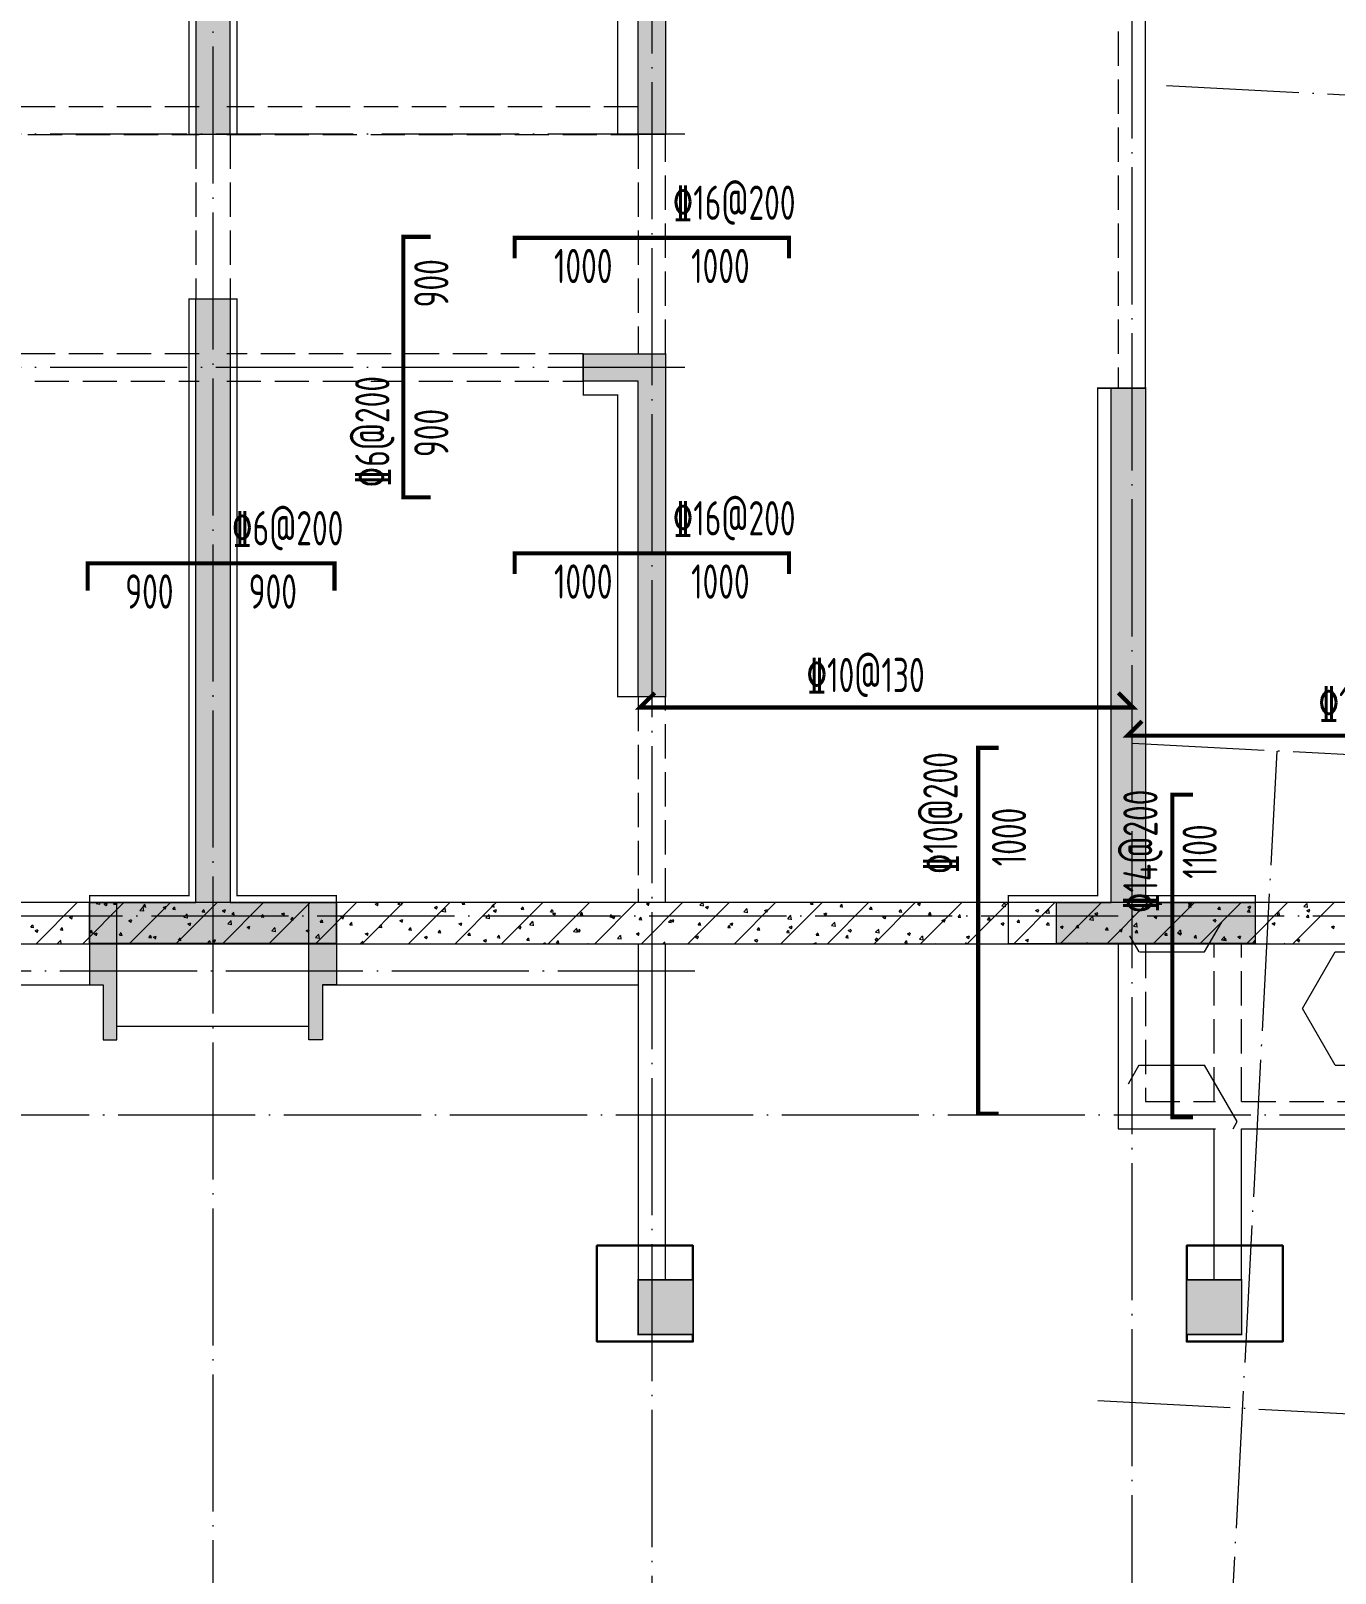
# Model space of a CAD drawing. Extents: x 5874492 to 7194610, y -939842 to -279257.
# Drawn here: x 6630483 to 6639994, y -458196 to -446953 of the extents above; entities that cross this region are included whole.
import ezdxf
from ezdxf.enums import TextEntityAlignment as Align

# ---------------------------------------------------------------- set-up
doc = ezdxf.new("R2010")
doc.units = 0
doc.header["$LTSCALE"] = 1000
doc.linetypes.add('DASH', pattern=[0.35, 0.25, -0.1])
doc.linetypes.add('DOTE', pattern=[2.42, 2, -0.2, 0.02, -0.2])
for name, color, linetype, lineweight in [('A-平面-屋面线', 40, 'Continuous', 30), ('A-轴线-塔楼', 1, 'DOTE', 9), ('A-轴线-隔墙', 41, 'DOTE', 9), ('S-基础-DQ', 6, 'Continuous', 20), ('S-基础-HATCH', 251, 'Continuous', 20), ('S-墙柱-HATCH', 251, 'Continuous', 20), ('S-墙柱-WALL', 6, 'Continuous', 20), ('S-大样-HATCH', 251, 'Continuous', 20), ('S-大样-实线', 2, 'Continuous', 20), ('S-板-BEAM', 4, 'DASH', 20), ('S-板-BEAM-CON', 2, 'Continuous', 20), ('S-板-COLU', 50, 'DASH', 20), ('S-板-板面填充', 251, 'Continuous', 20), ('S-板-楼板正筋', 107, 'Continuous', 20), ('S-板-楼板正筋文字', 107, 'Continuous', 20), ('S-板-楼板负筋', 1, 'Continuous', 20), ('S-板-楼板负筋文字', 7, 'Continuous', 20), ('S-板-模板线条', 140, 'Continuous', 20)]:
    doc.layers.add(name, color=color, linetype=linetype, lineweight=lineweight)
doc.styles.add('TSSD_Rein', font='tssdeng.shx', dxfattribs={"width": 0.7, "bigfont": 'hztxt.shx'})
doc.styles.add('样式 1', font='tssdeng.shx', dxfattribs={"width": 0.7, "bigfont": 'tssdchn.shx'})

# ---------------------------------------------------------------- blocks, each defined once
blk = doc.blocks.new('ndgfjhgkjhk')
at = {"layer": 'A-平面-屋面线', "ltscale": 0.2}
for points in [[(6637895, -532105), (6637895, -531855), (6637195, -531855), (6637195, -532555), (6637895, -532555), (6637895, -532505)], [(6641495, -532105), (6641495, -531855), (6642195, -531855), (6642195, -532555), (6641523, -532555), (6641495, -532555), (6641495, -532505)]]:
    blk.add_lwpolyline(points, dxfattribs=at)
at = {"layer": 'S-板-BEAM'}
for p, q in [((6640995, -521955), (6640995, -525605)), ((6634295, -523555), (6631295, -523555)), ((6637495, -523555), (6634495, -523555)), ((6631295, -523755), (6634295, -523755)), ((6634270, -523755), (6634270, -524955)), ((6634495, -523755), (6637495, -523755)), ((6634520, -523755), (6634520, -524955)), ((6637495, -523755), (6637495, -525355)), ((6637695, -525355), (6637695, -523755)), ((6634295, -525355), (6631695, -525355)), ((6637095, -525355), (6634495, -525355)), ((6631695, -525555), (6634295, -525555)), ((6634495, -525555), (6637095, -525555)), ((6637495, -527855), (6637495, -529355)), ((6637695, -529355), (6637695, -527855)), ((6637695, -529355), (6637695, -529355)), ((6641695, -530805), (6641695, -529655)), ((6641895, -530805), (6641895, -529655))]:
    blk.add_line(p, q, dxfattribs=at)
at = {"layer": 'S-板-BEAM', "elevation": 0}
for points in [[(6641195, -529655), (6641195, -530805), (6641705, -530805)], [(6641895, -530805), (6645095, -530805)]]:
    blk.add_lwpolyline(points, dxfattribs=at)
at = {"layer": 'S-板-BEAM-CON'}
for p, q in [((6641195, -525605), (6641195, -521955)), ((6637495, -529655), (6637495, -532105)), ((6637695, -532105), (6637695, -529655)), ((6641695, -532105), (6641695, -531005)), ((6641895, -532105), (6641895, -531005))]:
    blk.add_line(p, q, dxfattribs=at)
at = {"layer": 'S-板-BEAM-CON', "elevation": 0}
for points in [[(6640995, -529655), (6640995, -531005), (6641705, -531005)], [(6641895, -531005), (6645095, -531005), (6645095, -532915)]]:
    blk.add_lwpolyline(points, dxfattribs=at)
at = {"layer": 'S-板-模板线条', "ltscale": 0.5}
for p, q in [((6631295, -529955), (6633595, -529955)), ((6635195, -529955), (6637495, -529955)), ((6633695, -530255), (6635095, -530255))]:
    blk.add_line(p, q, dxfattribs=at)
blk = doc.blocks.new('ZHOUWANG2')
at = {"layer": 'A-轴线-塔楼', "linetype": 'DOTE', "ltscale": 0.5}
for p, q in [((197846, 135010), (197846, 108021)), ((204546, 126870), (204546, 108021)), ((201046, 125070), (201046, 107175)), ((201288, 122270), (180502, 122270)), ((201288, 120570), (180502, 120570)), ((227437, 116570), (165262, 116570))]:
    blk.add_line(p, q, dxfattribs=at)
at = {"layer": 'A-轴线-塔楼', "ltscale": 0.5}
for p, q in [((222680, 121687), (204800, 122623)), ((222429, 116894), (204550, 117829)), ((205245, 110900), (205605, 117774)), ((222179, 112100), (204299, 113036))]:
    blk.add_line(p, q, dxfattribs=at)
at = {"layer": 'A-轴线-隔墙', "ltscale": 0.5}
for p, q in [((201288, 122270), (180502, 122270)), ((201360, 116170), (165262, 116170)), ((209044, 115120), (165262, 115120))]:
    blk.add_line(p, q, dxfattribs=at)
blk = doc.blocks.new('sfdgjhgfhgkjhk')
at = {"layer": 'S-基础-DQ'}
for points in [[(6945492, 358792), (6945492, 356336), (6963809, 356336), (6963809, 354236), (6966809, 354236), (6966809, 354586), (6971909, 354586), (6971909, 347036), (6977909, 347036), (6977909, 339686), (6931592, 339686), (6931592, 336294)], [(6931892, 336294), (6931892, 339386), (6978209, 339386), (6978209, 347336), (6972209, 347336), (6972209, 354886), (6966509, 354886), (6966509, 354536), (6964109, 354536), (6964109, 356636), (6945792, 356636), (6945792, 358792)]]:
    blk.add_lwpolyline(points, dxfattribs=at)
at = {"layer": 'S-基础-HATCH'}
for p, q in [((6959920, 339386), (6960220, 339686)), ((6960001, 339685), (6960001, 339686)), ((6960260, 339386), (6960560, 339686)), ((6960357, 339679), (6960364, 339686)), ((6960357, 339679), (6960383, 339675)), ((6960384, 339672), (6960382, 339686)), ((6960416, 339675), (6960437, 339683)), ((6960416, 339675), (6960431, 339665)), ((6960432, 339661), (6960438, 339680)), ((6960485, 339675), (6960495, 339686)), ((6960485, 339675), (6960503, 339673)), ((6960504, 339670), (6960501, 339686)), ((6960599, 339386), (6960899, 339686)), ((6960701, 339656), (6960715, 339673)), ((6960719, 339651), (6960716, 339670)), ((6960939, 339386), (6961239, 339686)), ((6961278, 339386), (6961578, 339686)), ((6961617, 339386), (6961917, 339686)), ((6961957, 339386), (6962257, 339686)), ((6961977, 339686), (6961977, 339686)), ((6962296, 339386), (6962596, 339686)), ((6962393, 339675), (6962414, 339684)), ((6962393, 339675), (6962408, 339665)), ((6962409, 339662), (6962415, 339680)), ((6962558, 339673), (6962571, 339686)), ((6962558, 339673), (6962585, 339669)), ((6962586, 339666), (6962583, 339686)), ((6962636, 339386), (6962936, 339686)), ((6962975, 339386), (6963275, 339686)), ((6963026, 339675), (6963036, 339686)), ((6963026, 339675), (6963044, 339673)), ((6963045, 339670), (6963042, 339686)), ((6963241, 339656), (6963256, 339673)), ((6963260, 339651), (6963256, 339670)), ((6963314, 339386), (6963614, 339686)), ((6963654, 339386), (6963954, 339686)), ((6963993, 339386), (6964293, 339686)), ((6964333, 339386), (6964633, 339686)), ((6964370, 339676), (6964391, 339684)), ((6964370, 339676), (6964385, 339666)), ((6964385, 339663), (6964391, 339681)), ((6964672, 339386), (6964972, 339686)), ((6964760, 339668), (6964778, 339686)), ((6964760, 339668), (6964786, 339663)), ((6964787, 339661), (6964784, 339686)), ((6965012, 339386), (6965312, 339686)), ((6965351, 339386), (6965651, 339686)), ((6965566, 339674), (6965576, 339686)), ((6965566, 339674), (6965584, 339673)), ((6965585, 339670), (6965582, 339686)), ((6965690, 339386), (6965990, 339686)), ((6965782, 339656), (6965796, 339673)), ((6965800, 339651), (6965797, 339669)), ((6966030, 339386), (6966330, 339686)), ((6966346, 339677), (6966367, 339685)), ((6966346, 339677), (6966361, 339667)), ((6966362, 339663), (6966368, 339682)), ((6966369, 339386), (6966669, 339686)), ((6966709, 339386), (6967009, 339686)), ((6966961, 339662), (6966984, 339686)), ((6966988, 339655), (6966985, 339683)), ((6967048, 339386), (6967348, 339686)), ((6967387, 339386), (6967687, 339686)), ((6967727, 339386), (6968027, 339686)), ((6968066, 339386), (6968366, 339686)), ((6968107, 339674), (6968117, 339686)), ((6968107, 339674), (6968125, 339673)), ((6968126, 339669), (6968122, 339686)), ((6968322, 339655), (6968337, 339673)), ((6968323, 339677), (6968344, 339686)), ((6968323, 339677), (6968338, 339667)), ((6968341, 339650), (6968337, 339669)), ((6968338, 339664), (6968345, 339682)), ((6968406, 339386), (6968706, 339686)), ((6968745, 339386), (6969045, 339686)), ((6969084, 339386), (6969384, 339686)), ((6969163, 339656), (6969186, 339680)), ((6969190, 339649), (6969187, 339678)), ((6960164, 339578), (6960185, 339586)), ((6960164, 339578), (6960179, 339568)), ((6960180, 339565), (6960186, 339583)), ((6960595, 339554), (6960616, 339562)), ((6960595, 339554), (6960610, 339544)), ((6960611, 339541), (6960617, 339559)), ((6960677, 339629), (6960700, 339654)), ((6960677, 339629), (6960704, 339625)), ((6960701, 339656), (6960719, 339655)), ((6960704, 339622), (6960701, 339651)), ((6960847, 339651), (6960868, 339659)), ((6960847, 339651), (6960862, 339641)), ((6960863, 339637), (6960869, 339656)), ((6960916, 339637), (6960930, 339655)), ((6960916, 339637), (6960934, 339636)), ((6960934, 339632), (6960931, 339651)), ((6960997, 339580), (6961021, 339604)), ((6960997, 339580), (6961024, 339575)), ((6961024, 339573), (6961021, 339601)), ((6961131, 339618), (6961145, 339636)), ((6961131, 339618), (6961149, 339617)), ((6961150, 339614), (6961146, 339632)), ((6961279, 339627), (6961300, 339635)), ((6961279, 339627), (6961294, 339617)), ((6961294, 339613), (6961300, 339632)), ((6961317, 339530), (6961341, 339554)), ((6961345, 339523), (6961341, 339551)), ((6961346, 339600), (6961361, 339617)), ((6961346, 339600), (6961364, 339598)), ((6961365, 339595), (6961361, 339614)), ((6961561, 339581), (6961576, 339598)), ((6961561, 339581), (6961579, 339579)), ((6961580, 339576), (6961576, 339595)), ((6961710, 339603), (6961731, 339611)), ((6961710, 339603), (6961725, 339593)), ((6961725, 339589), (6961731, 339607)), ((6961776, 339562), (6961791, 339579)), ((6961776, 339562), (6961794, 339560)), ((6961795, 339557), (6961792, 339576)), ((6961992, 339543), (6962006, 339560)), ((6962010, 339538), (6962007, 339557)), ((6962141, 339579), (6962162, 339587)), ((6962141, 339579), (6962156, 339569)), ((6962156, 339565), (6962163, 339583)), ((6962572, 339555), (6962593, 339563)), ((6962572, 339555), (6962587, 339545)), ((6962588, 339541), (6962594, 339559)), ((6962824, 339651), (6962845, 339660)), ((6962824, 339651), (6962839, 339641)), ((6962840, 339638), (6962846, 339656)), ((6962878, 339624), (6962902, 339648)), ((6962878, 339624), (6962905, 339619)), ((6962906, 339617), (6962902, 339645)), ((6963199, 339574), (6963222, 339598)), ((6963199, 339574), (6963225, 339570)), ((6963226, 339567), (6963223, 339595)), ((6963241, 339656), (6963259, 339654)), ((6963255, 339627), (6963276, 339635)), ((6963255, 339627), (6963270, 339617)), ((6963271, 339614), (6963277, 339632)), ((6963456, 339637), (6963471, 339654)), ((6963456, 339637), (6963474, 339635)), ((6963475, 339632), (6963471, 339651)), ((6963671, 339618), (6963686, 339635)), ((6963671, 339618), (6963689, 339617)), ((6963686, 339603), (6963707, 339611)), ((6963686, 339603), (6963701, 339593)), ((6963690, 339613), (6963687, 339632)), ((6963702, 339590), (6963708, 339608)), ((6963887, 339599), (6963901, 339617)), ((6963887, 339599), (6963905, 339598)), ((6963905, 339594), (6963902, 339613)), ((6964102, 339581), (6964116, 339598)), ((6964102, 339581), (6964120, 339579)), ((6964120, 339576), (6964117, 339594)), ((6964118, 339579), (6964139, 339587)), ((6964118, 339579), (6964132, 339569)), ((6964133, 339566), (6964139, 339584)), ((6964317, 339562), (6964331, 339579)), ((6964317, 339562), (6964335, 339560)), ((6964336, 339557), (6964332, 339576)), ((6964532, 339543), (6964547, 339560)), ((6964551, 339538), (6964547, 339557)), ((6964549, 339555), (6964570, 339563)), ((6964549, 339555), (6964564, 339545)), ((6964564, 339542), (6964570, 339560)), ((6964801, 339652), (6964822, 339660)), ((6964801, 339652), (6964816, 339642)), ((6964816, 339639), (6964822, 339657)), ((6965080, 339618), (6965103, 339642)), ((6965080, 339618), (6965107, 339614)), ((6965107, 339611), (6965104, 339639)), ((6965232, 339628), (6965253, 339636)), ((6965232, 339628), (6965247, 339618)), ((6965247, 339615), (6965254, 339633)), ((6965400, 339568), (6965423, 339593)), ((6965400, 339568), (6965427, 339564)), ((6965427, 339561), (6965424, 339590)), ((6965663, 339604), (6965684, 339612)), ((6965663, 339604), (6965678, 339594)), ((6965679, 339591), (6965685, 339609)), ((6965782, 339656), (6965800, 339654)), ((6965997, 339637), (6966011, 339654)), ((6965997, 339637), (6966015, 339635)), ((6966015, 339632), (6966012, 339651)), ((6966094, 339580), (6966115, 339588)), ((6966094, 339580), (6966109, 339570)), ((6966110, 339567), (6966116, 339585)), ((6966212, 339618), (6966226, 339635)), ((6966212, 339618), (6966230, 339616)), ((6966231, 339613), (6966227, 339632)), ((6966427, 339599), (6966442, 339616)), ((6966427, 339599), (6966445, 339598)), ((6966446, 339594), (6966442, 339613)), ((6966525, 339556), (6966546, 339564)), ((6966525, 339556), (6966540, 339546)), ((6966541, 339543), (6966547, 339561)), ((6966642, 339580), (6966657, 339598)), ((6966642, 339580), (6966660, 339579)), ((6966661, 339575), (6966657, 339594)), ((6966777, 339653), (6966798, 339661)), ((6966777, 339653), (6966792, 339643)), ((6966793, 339639), (6966799, 339657)), ((6966857, 339561), (6966872, 339579)), ((6966857, 339561), (6966875, 339560)), ((6966876, 339557), (6966873, 339575)), ((6966961, 339662), (6966988, 339658)), ((6967073, 339543), (6967087, 339560)), ((6967091, 339538), (6967088, 339557)), ((6967208, 339629), (6967229, 339637)), ((6967208, 339629), (6967223, 339619)), ((6967224, 339615), (6967230, 339633)), ((6967281, 339612), (6967305, 339637)), ((6967281, 339612), (6967308, 339608)), ((6967309, 339605), (6967305, 339634)), ((6967601, 339563), (6967625, 339587)), ((6967601, 339563), (6967628, 339558)), ((6967629, 339556), (6967625, 339584)), ((6967640, 339605), (6967661, 339613)), ((6967640, 339605), (6967655, 339595)), ((6967655, 339591), (6967661, 339609)), ((6968071, 339581), (6968092, 339589)), ((6968071, 339581), (6968086, 339571)), ((6968086, 339567), (6968092, 339585)), ((6968322, 339655), (6968340, 339654)), ((6968502, 339557), (6968523, 339565)), ((6968502, 339557), (6968517, 339547)), ((6968517, 339543), (6968524, 339561)), ((6968537, 339637), (6968552, 339654)), ((6968537, 339637), (6968555, 339635)), ((6968556, 339632), (6968552, 339650)), ((6968752, 339618), (6968767, 339635)), ((6968752, 339618), (6968770, 339616)), ((6968754, 339653), (6968775, 339661)), ((6968754, 339653), (6968769, 339643)), ((6968771, 339613), (6968768, 339632)), ((6968770, 339640), (6968776, 339658)), ((6968968, 339599), (6968982, 339616)), ((6968968, 339599), (6968986, 339597)), ((6968986, 339594), (6968983, 339613)), ((6969163, 339656), (6969189, 339652)), ((6969183, 339580), (6969197, 339597)), ((6969183, 339580), (6969201, 339578)), ((6969185, 339629), (6969206, 339637)), ((6969185, 339629), (6969200, 339619)), ((6969201, 339575), (6969198, 339594)), ((6969201, 339616), (6969207, 339634)), ((6959881, 339506), (6959896, 339523)), ((6959881, 339506), (6959899, 339504)), ((6959900, 339501), (6959897, 339520)), ((6959912, 339481), (6959933, 339489)), ((6959912, 339481), (6959927, 339471)), ((6959928, 339468), (6959934, 339486)), ((6960097, 339487), (6960111, 339504)), ((6960097, 339487), (6960115, 339485)), ((6960115, 339482), (6960112, 339501)), ((6960312, 339468), (6960326, 339485)), ((6960312, 339468), (6960330, 339467)), ((6960330, 339463), (6960327, 339482)), ((6960343, 339457), (6960364, 339465)), ((6960343, 339457), (6960358, 339447)), ((6960359, 339444), (6960365, 339462)), ((6960527, 339449), (6960541, 339467)), ((6960527, 339449), (6960545, 339448)), ((6960546, 339444), (6960542, 339463)), ((6960742, 339430), (6960757, 339448)), ((6960761, 339426), (6960757, 339444)), ((6960774, 339433), (6960795, 339441)), ((6960790, 339420), (6960796, 339438)), ((6961027, 339530), (6961048, 339538)), ((6961027, 339530), (6961041, 339520)), ((6961042, 339517), (6961048, 339535)), ((6961317, 339530), (6961344, 339526)), ((6961458, 339506), (6961479, 339514)), ((6961458, 339506), (6961473, 339496)), ((6961473, 339493), (6961479, 339511)), ((6961638, 339480), (6961661, 339505)), ((6961638, 339480), (6961664, 339476)), ((6961665, 339473), (6961662, 339502)), ((6961889, 339482), (6961910, 339490)), ((6961889, 339482), (6961904, 339472)), ((6961904, 339469), (6961911, 339487)), ((6961958, 339431), (6961981, 339455)), ((6961985, 339424), (6961982, 339452)), ((6961992, 339543), (6962010, 339542)), ((6962207, 339524), (6962221, 339542)), ((6962207, 339524), (6962225, 339523)), ((6962225, 339519), (6962222, 339538)), ((6962320, 339458), (6962341, 339466)), ((6962320, 339458), (6962335, 339448)), ((6962336, 339445), (6962342, 339463)), ((6962422, 339506), (6962436, 339523)), ((6962422, 339506), (6962440, 339504)), ((6962441, 339501), (6962437, 339519)), ((6962637, 339487), (6962652, 339504)), ((6962637, 339487), (6962655, 339485)), ((6962656, 339482), (6962652, 339501)), ((6962751, 339434), (6962772, 339442)), ((6962767, 339421), (6962773, 339439)), ((6962852, 339468), (6962867, 339485)), ((6962852, 339468), (6962870, 339466)), ((6962871, 339463), (6962867, 339482)), ((6963003, 339531), (6963024, 339539)), ((6963003, 339531), (6963018, 339521)), ((6963019, 339517), (6963025, 339535)), ((6963068, 339449), (6963082, 339466)), ((6963068, 339449), (6963085, 339447)), ((6963086, 339444), (6963083, 339463)), ((6963283, 339430), (6963297, 339447)), ((6963301, 339425), (6963298, 339444)), ((6963434, 339507), (6963455, 339515)), ((6963434, 339507), (6963449, 339497)), ((6963450, 339493), (6963456, 339511)), ((6963519, 339524), (6963542, 339549)), ((6963519, 339524), (6963545, 339520)), ((6963546, 339517), (6963543, 339546)), ((6963839, 339475), (6963862, 339499)), ((6963839, 339475), (6963866, 339470)), ((6963866, 339468), (6963863, 339496)), ((6963865, 339483), (6963886, 339491)), ((6963865, 339483), (6963880, 339473)), ((6963881, 339469), (6963887, 339487)), ((6964159, 339425), (6964182, 339449)), ((6964186, 339418), (6964183, 339446)), ((6964297, 339459), (6964318, 339467)), ((6964297, 339459), (6964312, 339449)), ((6964312, 339445), (6964318, 339463)), ((6964532, 339543), (6964550, 339541)), ((6964728, 339435), (6964749, 339443)), ((6964743, 339421), (6964749, 339439)), ((6964747, 339524), (6964762, 339541)), ((6964747, 339524), (6964765, 339523)), ((6964766, 339519), (6964762, 339538)), ((6964963, 339505), (6964977, 339522)), ((6964963, 339505), (6964980, 339504)), ((6964981, 339500), (6964978, 339519)), ((6964980, 339531), (6965001, 339539)), ((6964980, 339531), (6964995, 339521)), ((6964995, 339518), (6965001, 339536)), ((6965178, 339486), (6965192, 339504)), ((6965178, 339486), (6965196, 339485)), ((6965196, 339482), (6965193, 339500)), ((6965393, 339468), (6965407, 339485)), ((6965393, 339468), (6965411, 339466)), ((6965411, 339463), (6965408, 339481)), ((6965411, 339507), (6965432, 339515)), ((6965411, 339507), (6965426, 339497)), ((6965427, 339494), (6965433, 339512)), ((6965608, 339449), (6965623, 339466)), ((6965608, 339449), (6965626, 339447)), ((6965627, 339444), (6965623, 339463)), ((6965720, 339519), (6965744, 339543)), ((6965720, 339519), (6965747, 339514)), ((6965748, 339512), (6965744, 339540)), ((6965823, 339430), (6965838, 339447)), ((6965842, 339425), (6965838, 339444)), ((6965842, 339483), (6965863, 339491)), ((6965842, 339483), (6965857, 339473)), ((6965858, 339470), (6965864, 339488)), ((6966040, 339469), (6966064, 339493)), ((6966040, 339469), (6966067, 339465)), ((6966068, 339462), (6966064, 339490)), ((6966273, 339459), (6966294, 339467)), ((6966273, 339459), (6966288, 339449)), ((6966289, 339446), (6966295, 339464)), ((6966361, 339419), (6966384, 339444)), ((6966388, 339412), (6966385, 339441)), ((6966704, 339435), (6966725, 339443)), ((6966720, 339422), (6966726, 339440)), ((6966956, 339532), (6966977, 339540)), ((6966956, 339532), (6966971, 339522)), ((6966972, 339519), (6966978, 339537)), ((6967073, 339543), (6967091, 339541)), ((6967288, 339524), (6967302, 339541)), ((6967288, 339524), (6967306, 339522)), ((6967306, 339519), (6967303, 339538)), ((6967388, 339508), (6967409, 339516)), ((6967388, 339508), (6967402, 339498)), ((6967403, 339495), (6967409, 339513)), ((6967503, 339505), (6967517, 339522)), ((6967503, 339505), (6967521, 339503)), ((6967522, 339500), (6967518, 339519)), ((6967718, 339486), (6967733, 339503)), ((6967718, 339486), (6967736, 339485)), ((6967737, 339481), (6967733, 339500)), ((6967819, 339484), (6967840, 339492)), ((6967819, 339484), (6967834, 339474)), ((6967834, 339471), (6967840, 339489)), ((6967922, 339513), (6967945, 339537)), ((6967922, 339513), (6967948, 339509)), ((6967933, 339467), (6967948, 339485)), ((6967933, 339467), (6967951, 339466)), ((6967949, 339506), (6967946, 339534)), ((6967952, 339462), (6967949, 339481)), ((6968149, 339449), (6968163, 339466)), ((6968149, 339449), (6968166, 339447)), ((6968167, 339444), (6968164, 339462)), ((6968242, 339463), (6968265, 339488)), ((6968242, 339463), (6968268, 339459)), ((6968250, 339460), (6968271, 339468)), ((6968250, 339460), (6968265, 339450)), ((6968265, 339447), (6968272, 339465)), ((6968269, 339456), (6968266, 339485)), ((6968364, 339430), (6968378, 339447)), ((6968382, 339425), (6968379, 339444)), ((6968562, 339414), (6968585, 339438)), ((6968681, 339436), (6968702, 339444)), ((6968697, 339422), (6968703, 339441)), ((6968933, 339533), (6968954, 339541)), ((6968933, 339533), (6968948, 339523)), ((6968949, 339519), (6968955, 339537)), ((6969364, 339509), (6969385, 339517)), ((6969364, 339509), (6969379, 339499)), ((6969380, 339495), (6969386, 339513)), ((6960076, 339387), (6960100, 339411)), ((6960076, 339387), (6960080, 339386)), ((6960103, 339386), (6960100, 339408)), ((6960742, 339430), (6960760, 339429)), ((6960774, 339433), (6960789, 339423)), ((6960957, 339412), (6960972, 339429)), ((6960957, 339412), (6960975, 339410)), ((6960976, 339407), (6960973, 339426)), ((6961173, 339393), (6961187, 339410)), ((6961173, 339393), (6961190, 339391)), ((6961191, 339388), (6961188, 339407)), ((6961206, 339409), (6961227, 339417)), ((6961206, 339409), (6961221, 339399)), ((6961221, 339396), (6961227, 339414)), ((6961398, 339386), (6961402, 339391)), ((6961403, 339386), (6961403, 339388)), ((6961639, 339386), (6961658, 339393)), ((6961657, 339386), (6961658, 339390)), ((6961958, 339431), (6961984, 339427)), ((6962283, 339386), (6962301, 339405)), ((6962304, 339386), (6962302, 339402)), ((6962751, 339434), (6962766, 339424)), ((6963182, 339410), (6963203, 339418)), ((6963182, 339410), (6963197, 339400)), ((6963198, 339396), (6963204, 339415)), ((6963283, 339430), (6963301, 339429)), ((6963498, 339411), (6963512, 339429)), ((6963498, 339411), (6963516, 339410)), ((6963516, 339406), (6963513, 339425)), ((6963614, 339386), (6963634, 339394)), ((6963634, 339386), (6963635, 339391)), ((6963713, 339393), (6963728, 339410)), ((6963713, 339393), (6963731, 339391)), ((6963732, 339388), (6963728, 339406)), ((6963939, 339386), (6963943, 339391)), ((6963944, 339386), (6963943, 339388)), ((6964159, 339425), (6964186, 339421)), ((6964490, 339386), (6964503, 339400)), ((6964505, 339386), (6964503, 339397)), ((6964728, 339435), (6964743, 339425)), ((6965159, 339411), (6965180, 339419)), ((6965159, 339411), (6965174, 339400)), ((6965174, 339397), (6965181, 339415)), ((6965590, 339387), (6965611, 339395)), ((6965590, 339387), (6965591, 339386)), ((6965610, 339386), (6965612, 339391)), ((6965823, 339430), (6965841, 339428)), ((6966038, 339411), (6966053, 339428)), ((6966038, 339411), (6966056, 339410)), ((6966057, 339406), (6966054, 339425)), ((6966254, 339392), (6966268, 339410)), ((6966254, 339392), (6966272, 339391)), ((6966272, 339387), (6966269, 339406)), ((6966361, 339419), (6966387, 339415)), ((6966479, 339386), (6966483, 339391)), ((6966484, 339386), (6966484, 339387)), ((6966697, 339386), (6966704, 339394)), ((6966704, 339435), (6966719, 339425)), ((6966705, 339386), (6966705, 339391)), ((6967135, 339411), (6967157, 339419)), ((6967135, 339411), (6967150, 339401)), ((6967151, 339398), (6967157, 339416)), ((6967567, 339387), (6967588, 339395)), ((6967567, 339387), (6967568, 339386)), ((6967586, 339386), (6967588, 339392)), ((6968364, 339430), (6968382, 339428)), ((6968562, 339414), (6968589, 339409)), ((6968579, 339411), (6968593, 339428)), ((6968579, 339411), (6968597, 339409)), ((6968589, 339407), (6968586, 339435)), ((6968598, 339406), (6968594, 339425)), ((6968681, 339436), (6968696, 339426)), ((6968794, 339392), (6968809, 339409)), ((6968794, 339392), (6968812, 339390)), ((6968813, 339387), (6968809, 339406)), ((6968903, 339386), (6968906, 339388)), ((6969020, 339386), (6969024, 339390)), ((6969025, 339386), (6969024, 339387)), ((6969112, 339412), (6969133, 339420)), ((6969112, 339412), (6969127, 339402)), ((6969128, 339398), (6969134, 339417))]:
    blk.add_line(p, q, dxfattribs=at)
blk = doc.blocks.new('20191023.11405152')
at = {"layer": 'S-大样-HATCH'}
h = blk.add_hatch(color=256, dxfattribs=at)
h.dxf.hatch_style = 1
h.paths.add_polyline_path([(-100, 0), (0, 0), (0, -400), (100, -400), (100, 600), (-100, 600)])
at = {"layer": 'S-大样-实线'}
blk.add_lwpolyline([(-100, 0), (0, 0), (0, -400), (100, -400), (100, 600), (-100, 600)], close=True, dxfattribs=at)
blk = doc.blocks.new('A$C33FD634B')
at = {"layer": 'S-墙柱-HATCH'}
h = blk.add_hatch(color=256, dxfattribs=at)
h.dxf.hatch_style = 1
h.paths.add_polyline_path([(9400, -2650), (9800, -2650), (9800, -3050), (9400, -3050)])
h.paths.add_polyline_path([(13400, -2650), (13800, -2650), (13800, -3050), (13400, -3050)])
h.paths.add_polyline_path([(33400, -2650), (33800, -2650), (33800, -3050), (33400, -3050)])
h.paths.add_polyline_path([(37400, -2650), (37800, -2650), (37800, -3050), (37400, -3050)])
at = {"layer": 'S-墙柱-WALL'}
for points in [[(33400, -2650), (33800, -2650), (33800, -3050), (33400, -3050)], [(37400, -2650), (37800, -2650), (37800, -3050), (37400, -3050)]]:
    blk.add_lwpolyline(points, close=True, dxfattribs=at)
blk = doc.blocks.new('sdgjhgfjhgfj')
at = {"layer": 'S-板-COLU', "const_width": 10}
for points in [[(6317770, -403452), (6317770, -400952), (6317445, -400952), (6317445, -400752), (6318445, -400752), (6318445, -400952), (6318120, -400952), (6318120, -403452)], [(6320895, -403452), (6320895, -401052), (6319995, -401052), (6319995, -400752), (6321245, -400752), (6321245, -403452)], [(6317045, -409352), (6317045, -409002), (6317770, -409002), (6317770, -408852), (6317770, -408852), (6317770, -404652), (6318120, -404652), (6318120, -408852), (6318120, -408852), (6318120, -409002), (6318845, -409002), (6318845, -409352)], [(6320895, -407552), (6320895, -405352), (6320645, -405352), (6320645, -405052), (6321245, -405052), (6321245, -407552)], [(6323745, -409352), (6323745, -409002), (6324395, -409002), (6324395, -408852), (6324395, -405302), (6324745, -405302), (6324745, -408852), (6324745, -408852), (6324745, -409002), (6325545, -409002), (6325545, -409352)], [(6321045, -411802), (6321445, -411802), (6321445, -412202), (6321045, -412202)], [(6325045, -411802), (6325445, -411802), (6325445, -412202), (6325045, -412202)]]:
    blk.add_lwpolyline(points, close=True, dxfattribs=at)
blk = doc.blocks.new('safdhgfjhgfj')
at = {"layer": 'S-墙柱-HATCH', "ltscale": 0.2}
h = blk.add_hatch(color=256, dxfattribs=at)
h.paths.add_polyline_path([(6293545, -281423), (6293545, -286793), (6293845, -286793), (6293845, -286023), (6296545, -286023), (6296545, -285823), (6296445, -285823), (6293845, -285823), (6293845, -280773), (6293245, -280773), (6293245, -281423)])
h.paths.add_polyline_path([(6288045, -295923), (6287795, -295923), (6287795, -288523), (6288635, -288523), (6288635, -288273), (6287545, -288273), (6287545, -296523), (6288045, -296523)])
h.paths.add_polyline_path([(6314845, -287823), (6315845, -287823), (6315845, -287623), (6314645, -287623), (6314645, -290323), (6314845, -290323)])
h.paths.add_polyline_path([(6314845, -292123), (6315245, -292123), (6315245, -291923), (6314645, -291923), (6314645, -294423), (6314845, -294423)])
h.paths.add_polyline_path([(6315645, -286023), (6313895, -286023), (6313895, -285823), (6315845, -285823), (6315845, -286463), (6315645, -286463)])
h.paths.add_polyline_path([(6304670, -290323), (6304420, -290323), (6304420, -287823), (6304045, -287823), (6304045, -287623), (6305045, -287623), (6305045, -287823), (6304670, -287823)])
h.paths.add_polyline_path([(6301445, -292123), (6301845, -292123), (6301845, -291923), (6301245, -291923), (6301245, -294423), (6301445, -294423)])
h.paths.add_polyline_path([(6314095, -284523), (6314095, -283423), (6312495, -283423), (6312495, -281123), (6309995, -281123), (6309995, -283423), (6308395, -283423), (6308395, -284523), (6308595, -284523), (6308595, -283623), (6310695, -283623), (6310695, -283423), (6310195, -283423), (6310195, -281323), (6312295, -281323), (6312295, -283423), (6311795, -283423), (6311795, -283623), (6313895, -283623), (6313895, -284523)])
h.paths.add_polyline_path([(6307645, -287823), (6306645, -287823), (6306645, -287623), (6307845, -287623), (6307845, -290323), (6307645, -290323)])
h.paths.add_polyline_path([(6307645, -292123), (6307245, -292123), (6307245, -291923), (6307845, -291923), (6307845, -294423), (6307645, -294423)])
h.paths.add_polyline_path([(6300645, -285823), (6300645, -286023), (6302245, -286023), (6302245, -286463), (6302445, -286463), (6302445, -285823)])
h.paths.add_polyline_path([(6300645, -283273), (6300645, -284473), (6300845, -284473), (6300845, -280773), (6298345, -280773), (6298345, -281473), (6298545, -281473), (6298545, -280973), (6300645, -280973), (6300645, -283073), (6298545, -283073), (6298545, -282573), (6298345, -282573), (6298345, -283273)])
h.paths.add_polyline_path([(6306845, -286023), (6308595, -286023), (6308595, -285823), (6306645, -285823), (6306645, -286463), (6306845, -286463)])
h.paths.add_polyline_path([(6297695, -288523), (6297995, -288523), (6297995, -286023), (6298095, -286023), (6298095, -285823), (6297695, -285823)])
h.paths.add_polyline_path([(6311145, -288523), (6311345, -288523), (6311345, -286023), (6311695, -286023), (6311695, -285823), (6310795, -285823), (6310795, -286023), (6311145, -286023)])
h.paths.add_polyline_path([(6301445, -287823), (6302445, -287823), (6302445, -287623), (6301245, -287623), (6301245, -290323), (6301445, -290323)])
h.paths.add_polyline_path([(6298395, -296223), (6298395, -295923), (6297995, -295923), (6297995, -292173), (6297695, -292173), (6297695, -295923), (6296945, -295923), (6296945, -296223)])
h.paths.add_polyline_path([(6305445, -296223), (6305445, -295923), (6304670, -295923), (6304670, -291523), (6304420, -291523), (6304420, -295923), (6303645, -295923), (6303645, -296223)])
h.paths.add_polyline_path([(6312145, -296223), (6312145, -295923), (6311345, -295923), (6311345, -292173), (6311145, -292173), (6311145, -295923), (6310345, -295923), (6310345, -296223)])
h.paths.add_polyline_path([(6293445, -295923), (6293595, -295923), (6293595, -292373), (6293845, -292373), (6293845, -296523), (6293445, -296523)])
h.paths.add_polyline_path([(6293145, -288523), (6293645, -288523), (6293645, -291323), (6293845, -291323), (6293845, -288273), (6293145, -288273)])
h.paths.add_polyline_path([(6317820, -290323), (6318070, -290323), (6318070, -287823), (6318445, -287823), (6318445, -287623), (6317445, -287623), (6317445, -287823), (6317820, -287823)])
h.paths.add_polyline_path([(6321045, -292123), (6320645, -292123), (6320645, -291923), (6321245, -291923), (6321245, -294423), (6321045, -294423)])
h.paths.add_polyline_path([(6321870, -285823), (6321870, -286023), (6320245, -286023), (6320245, -286463), (6320045, -286463), (6320045, -285823)])
h.paths.add_polyline_path([(6324745, -288523), (6324545, -288523), (6324545, -286023), (6324395, -286023), (6324395, -285823), (6324745, -285823)])
h.paths.add_polyline_path([(6321045, -287823), (6320045, -287823), (6320045, -287623), (6321245, -287623), (6321245, -290323), (6321045, -290323)])
h.paths.add_polyline_path([(6324095, -296223), (6324095, -295923), (6324495, -295923), (6324495, -292173), (6324745, -292173), (6324745, -295923), (6325545, -295923), (6325545, -296223)])
h.paths.add_polyline_path([(6317045, -296223), (6317045, -295923), (6317820, -295923), (6317820, -291523), (6318070, -291523), (6318070, -295923), (6318845, -295923), (6318845, -296223)])
h.paths.add_polyline_path([(6323045, -281173), (6320645, -281173), (6320645, -284473), (6320845, -284473), (6320845, -283573), (6323545, -283573), (6323545, -282923), (6323345, -282923), (6323345, -283373), (6320845, -283373), (6320845, -281373), (6323345, -281373), (6323345, -281823), (6323545, -281823), (6323545, -280773), (6323045, -280773)])
h.paths.add_polyline_path([(6328945, -281423), (6328945, -286793), (6328645, -286793), (6328645, -286023), (6325945, -286023), (6325945, -285823), (6326045, -285823), (6328645, -285823), (6328645, -280773), (6329295, -280773), (6329295, -281423)])
h.paths.add_polyline_path([(6329045, -295923), (6328945, -295923), (6328945, -292373), (6328645, -292373), (6328645, -296523), (6329045, -296523)])
h.paths.add_polyline_path([(6329345, -288523), (6328945, -288523), (6328945, -291323), (6328645, -291323), (6328645, -288273), (6329345, -288273)])
h.paths.add_polyline_path([(6334445, -295923), (6334695, -295923), (6334695, -288523), (6333855, -288523), (6333855, -288273), (6334945, -288273), (6334945, -296523), (6334445, -296523)])
at = {"layer": 'S-墙柱-HATCH'}
h = blk.add_hatch(color=256, dxfattribs=at)
h.dxf.hatch_style = 1
h.paths.add_polyline_path([(6297445, -298673), (6297045, -298673), (6297045, -299073), (6297445, -299073)])
h.paths.add_polyline_path([(6301045, -298673), (6301445, -298673), (6301445, -299073), (6301045, -299073)])
h.paths.add_polyline_path([(6321045, -298673), (6321445, -298673), (6321445, -299073), (6321045, -299073)])
h.paths.add_polyline_path([(6325045, -298673), (6325445, -298673), (6325445, -299073), (6325045, -299073)])
at = {"layer": 'S-墙柱-WALL'}
for points in [[(6317820, -290323), (6318070, -290323), (6318070, -287823), (6318445, -287823), (6318445, -287623), (6317445, -287623), (6317445, -287823), (6317820, -287823)], [(6321045, -287823), (6320045, -287823), (6320045, -287623), (6321245, -287623), (6321245, -290323), (6321045, -290323)], [(6317045, -296223), (6317045, -295923), (6317820, -295923), (6317820, -291523), (6318070, -291523), (6318070, -295923), (6318845, -295923), (6318845, -296223)], [(6321045, -292123), (6320645, -292123), (6320645, -291923), (6321245, -291923), (6321245, -294423), (6321045, -294423)], [(6324095, -296223), (6324095, -295923), (6324495, -295923), (6324495, -292173), (6324745, -292173), (6324745, -295923), (6325545, -295923), (6325545, -296223)], [(6321045, -298673), (6321445, -298673), (6321445, -299073), (6321045, -299073)], [(6325045, -298673), (6325445, -298673), (6325445, -299073), (6325045, -299073)]]:
    blk.add_lwpolyline(points, close=True, dxfattribs=at)

msp = doc.modelspace()

# ---------------------------------------------------------------- hatches: boundary and pattern name
at = {"layer": 'S-板-板面填充'}
h = msp.add_hatch(dxfattribs=at)
h.set_pattern_fill('HEX,_O', color=256, scale=500)
h.set_pattern_definition([(0, (4308274.3, -497386.9), (0, 824.889), [476.25, -952.5]), (120, (4308274.3, -497386.9), (-714.37483, -412.4445), [476.25, -952.5]), (60, (4308750.6, -497386.9), (-714.37483, 412.4445), [476.25, -952.5])])
h.paths.add_polyline_path([(6642611.2, -453527.2), (6642611.2, -453451.4), (6638633.8, -453451.4), (6638633.6, -453457.4), (6638411.2, -453607.4), (6638511.2, -454957.4), (6639225.5, -454857.4), (6639239.7, -454957.4), (6642545.5, -454957.4), (6642545.5, -457015.1), (6652808.7, -457552), (6652965.8, -457409.7), (6653116.5, -454527.3), (6652141, -454527.3), (6652141, -452985.9), (6653192.7, -453072), (6653294.4, -451127.4), (6653294.4, -448264.4), (6652857.9, -447991.3), (6652980.2, -445647.4), (6652092.9, -445647.4), (6652092.9, -443370.4), (6653110.8, -443148.4), (6653316.1, -439303.3), (6652317.5, -439250), (6652349.5, -438650.8), (6653348.1, -438704.2), (6653806.3, -438478.3), (6654167.6, -434440.7), (6653168.3, -434388.5), (6653200.3, -433790.4), (6654049.1, -433834.8), (6654214.6, -433543.1), (6654648, -425255.9), (6653649.4, -425202.6), (6653700.6, -424244), (6647669.1, -423932.9), (6647185.3, -433291.2), (6641072.2, -432944), (6642961.2, -433254.8), (6642811.2, -443407.4), (6642755.8, -443407.4), (6642755.8, -445807.4), (6648697.5, -445807.4), (6648697.5, -453527.2)])

# ---------------------------------------------------------------- linework, layer by layer
at = {"layer": 'S-板-楼板正筋', "const_width": 30}
for points in [[(6635032.1, -451779.4), (6634926, -451885.4), (6638519, -451885.4), (6638413, -451779.4)], [(6638585.4, -451985.5), (6638479.3, -452091.6), (6642717.5, -452091.6), (6642611.4, -451985.5)]]:
    msp.add_lwpolyline(points, dxfattribs=at)
at = {"layer": 'S-板-楼板负筋', "const_width": 30}
for points in [[(6633398.7, -450354.4), (6633198.7, -450354.4), (6633198.7, -448454.4), (6633398.7, -448454.4)], [(6634011.2, -448612.2), (6634011.2, -448462.2), (6636011.2, -448462.2), (6636011.2, -448612.2)], [(6630897.7, -451035.2), (6630897.7, -450835.2), (6632697.7, -450835.2), (6632697.7, -451035.2)], [(6634011.2, -450912.7), (6634011.2, -450762.7), (6636011.2, -450762.7), (6636011.2, -450912.7)], [(6637540.9, -454846.6), (6637390.9, -454846.6), (6637390.9, -452180), (6637540.9, -452180)], [(6638956.2, -454873.2), (6638806.2, -454873.2), (6638806.2, -452521.9), (6638956.2, -452521.9)]]:
    msp.add_lwpolyline(points, dxfattribs=at)

# ---------------------------------------------------------------- block references
at = {"color": 3}
msp.add_blockref('ZHOUWANG2', (6433965.2, -569977), dxfattribs=at)
msp.add_blockref('sfdgjhgfhgkjhk', (-329397.9, -792993.6))
at = {"layer": 'A-平面-屋面线', "ltscale": 0.2}
msp.add_blockref('A$C33FD634B', (6601511.2, -453407.4), dxfattribs=at)
at = {"layer": 'S-墙柱-HATCH'}
for name, p in [('sdgjhgfjhgfj', (313866.7, -44255.8)), ('safdhgfjhgfj', (313866.7, -157384.4))]:
    msp.add_blockref(name, p, dxfattribs=at)
at = {"layer": 'S-大样-实线'}
msp.add_blockref('20191023.11405152', (6631011.2, -453907.4), dxfattribs=at)
at = {"layer": 'S-大样-实线', "xscale": -1}
msp.add_blockref('20191023.11405152', (6632611.2, -453907.4), dxfattribs=at)
at = {"layer": 'S-板-BEAM'}
msp.add_blockref('ndgfjhgkjhk', (-2583.5, 76047.1), dxfattribs=at)

# ---------------------------------------------------------------- texts
at = {"layer": 'S-板-楼板正筋文字', "style": '样式 1', "width": 0.7}
for s, p in [('\x8410@130', (6636139.5, -451774)), ('\x8410@110', (6639872.8, -451980.1))]:
    msp.add_text(s, height=250, dxfattribs=at).set_placement(p)
at = {"layer": 'S-板-楼板负筋文字', "style": 'TSSD_Rein', "width": 0.7}
for s, p in [('\x8416@200', (6635163.7, -448330.8)), ('\x8416@200', (6635163.7, -450631.2)), ('\x846@200', (6631950.2, -450703.7))]:
    msp.add_text(s, height=250, dxfattribs=at).set_placement(p)
for s, p in [('1000', (6634511.2, -448542.2)), ('1000', (6635511.2, -448542.2)), ('1000', (6634511.2, -450842.7)), ('1000', (6635511.2, -450842.7)), ('900', (6631347.7, -450915.2)), ('900', (6632247.7, -450915.2))]:
    msp.add_text(s, height=250, dxfattribs=at).set_placement(p, align=Align.TOP_CENTER)
for s, p in [('900', (6633278.7, -448793.3)), ('\x846@200', (6632848.3, -449875.3)), ('900', (6633278.7, -449884.4))]:
    msp.add_text(s, height=250, rotation=90, dxfattribs=at).set_placement(p, align=Align.TOP_CENTER)
at = {"layer": 'S-板-楼板负筋文字', "linetype": 'Continuous', "width": 0.7}
for s, rotation, style, p in [('\x8410@200', 89.99999, 'TSSD_Rein', (6637240.3, -453100)), ('\x8414@200', 90, '样式 1', (6638699, -453384.6))]:
    msp.add_text(s, height=250, rotation=rotation, dxfattribs=dict(at, style=style)).set_placement(p)
for s, style, p in [('1000', 'TSSD_Rein', (6637490.9, -452830)), ('1100', '样式 1', (6638881.3, -452936.3))]:
    msp.add_text(s, height=250, rotation=90, dxfattribs=dict(at, style=style)).set_placement(p, align=Align.TOP_CENTER)

doc.saveas('drawing.dxf')
